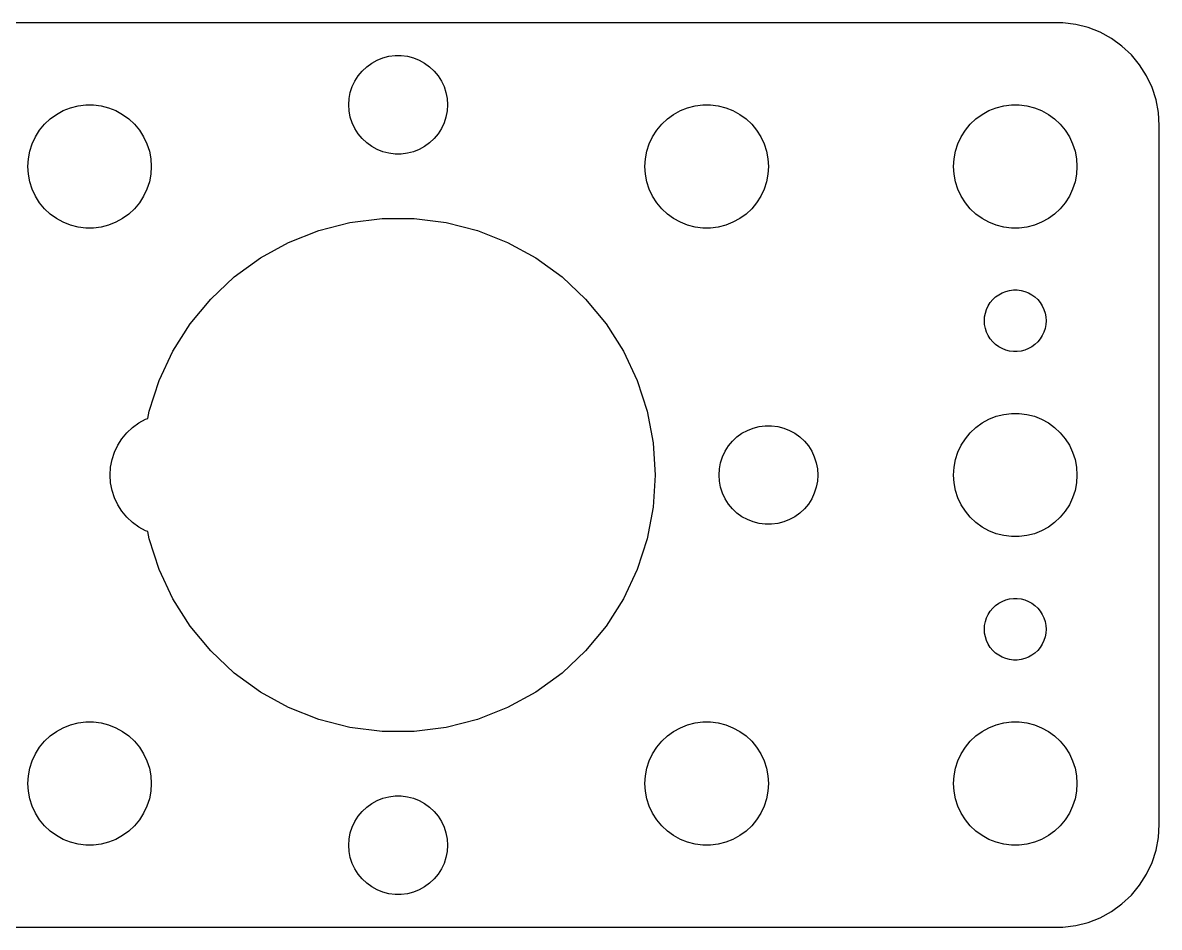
# Model space of a CAD drawing. Header units: metres. Extents: x -52 to 37, y 32 to 76.
# Drawn here: x -18.2 to 37, y 32 to 76 of the extents above; entities that cross this region are included whole.
import ezdxf

# ---------------------------------------------------------------- set-up
doc = ezdxf.new("R2010")
doc.units = ezdxf.units.M

msp = doc.modelspace()

# ---------------------------------------------------------------- linework, layer by layer
for p, q in [((32.3139, 75.9901), (-47.3139, 75.9901)), ((32.9369, 75.9114), (32.3139, 75.9901)), ((33.5451, 75.7553), (32.9369, 75.9114)), ((34.1289, 75.5241), (33.5451, 75.7553)), ((34.6791, 75.2216), (34.1289, 75.5241)), ((35.1871, 74.8526), (34.6791, 75.2216)), ((35.6448, 74.4227), (35.1871, 74.8526)), ((-1.28598, 74.0264), (-1.02187, 74.1716)), ((-1.02187, 74.1716), (-0.74164, 74.2825)), ((-0.74164, 74.2825), (-0.44971, 74.3575)), ((-0.44971, 74.3575), (-0.1507, 74.3953)), ((-0.1507, 74.3953), (0.1507, 74.3953)), ((0.1507, 74.3953), (0.44971, 74.3575)), ((0.44971, 74.3575), (0.74164, 74.2825)), ((0.74164, 74.2825), (1.02187, 74.1716)), ((1.02187, 74.1716), (1.28598, 74.0264)), ((36.0451, 73.9389), (35.6448, 74.4227)), ((-1.94164, 73.4107), (-1.74951, 73.6429)), ((-1.74951, 73.6429), (-1.52982, 73.8492)), ((-1.52982, 73.8492), (-1.28598, 74.0264)), ((1.28598, 74.0264), (1.52982, 73.8492)), ((1.52982, 73.8492), (1.74951, 73.6429)), ((1.74951, 73.6429), (1.94164, 73.4107)), ((36.3815, 73.4088), (36.0451, 73.9389)), ((-2.23146, 72.8835), (-2.10313, 73.1562)), ((-2.10313, 73.1562), (-1.94164, 73.4107)), ((1.94164, 73.4107), (2.10313, 73.1562)), ((2.10313, 73.1562), (2.23146, 72.8835)), ((36.6489, 72.8406), (36.3815, 73.4088)), ((-2.38107, 72.3008), (-2.32458, 72.5968)), ((-2.32458, 72.5968), (-2.23146, 72.8835)), ((2.23146, 72.8835), (2.32458, 72.5968)), ((2.32458, 72.5968), (2.38107, 72.3008)), ((36.8429, 72.2434), (36.6489, 72.8406)), ((-16.2773, 71.7145), (-15.927, 71.8532)), ((-15.927, 71.8532), (-15.5621, 71.9469)), ((-15.5621, 71.9469), (-15.1884, 71.9941)), ((-15.1884, 71.9941), (-14.8116, 71.9941)), ((-14.8116, 71.9941), (-14.4379, 71.9469)), ((-14.4379, 71.9469), (-14.0729, 71.8532)), ((-14.0729, 71.8532), (-13.7227, 71.7145)), ((-2.39999, 72), (-2.38107, 72.3008)), ((-2.38107, 71.6992), (-2.39999, 72)), ((2.38107, 72.3008), (2.39999, 72)), ((2.39999, 72), (2.38107, 71.6992)), ((13.7227, 71.7145), (14.0729, 71.8532)), ((14.0729, 71.8532), (14.4379, 71.9469)), ((14.4379, 71.9469), (14.8116, 71.9941)), ((14.8116, 71.9941), (15.1884, 71.9941)), ((15.1884, 71.9941), (15.5621, 71.9469)), ((15.5621, 71.9469), (15.927, 71.8532)), ((15.927, 71.8532), (16.2773, 71.7145)), ((28.7227, 71.7145), (29.0729, 71.8532)), ((29.0729, 71.8532), (29.4379, 71.9469)), ((29.4379, 71.9469), (29.8116, 71.9941)), ((29.8116, 71.9941), (30.1884, 71.9941)), ((30.1884, 71.9941), (30.5621, 71.9469)), ((30.5621, 71.9469), (30.927, 71.8532)), ((30.927, 71.8532), (31.2773, 71.7145)), ((36.9606, 71.6267), (36.8429, 72.2434)), ((-17.1869, 71.0536), (-16.9123, 71.3115)), ((-16.9123, 71.3115), (-16.6075, 71.533)), ((-16.6075, 71.533), (-16.2773, 71.7145)), ((-13.7227, 71.7145), (-13.3925, 71.533)), ((-13.3925, 71.533), (-13.0877, 71.3115)), ((-13.0877, 71.3115), (-12.8131, 71.0536)), ((-2.32458, 71.4031), (-2.38107, 71.6992)), ((-2.23146, 71.1165), (-2.32458, 71.4031)), ((2.32458, 71.4031), (2.23146, 71.1165)), ((2.38107, 71.6992), (2.32458, 71.4031)), ((12.8131, 71.0536), (13.0877, 71.3115)), ((13.0877, 71.3115), (13.3925, 71.533)), ((13.3925, 71.533), (13.7227, 71.7145)), ((16.2773, 71.7145), (16.6075, 71.533)), ((16.6075, 71.533), (16.9123, 71.3115)), ((16.9123, 71.3115), (17.1869, 71.0536)), ((27.8131, 71.0536), (28.0877, 71.3115)), ((28.0877, 71.3115), (28.3925, 71.533)), ((28.3925, 71.533), (28.7227, 71.7145)), ((31.2773, 71.7145), (31.6075, 71.533)), ((31.6075, 71.533), (31.9123, 71.3115)), ((31.9123, 71.3115), (32.1869, 71.0536)), ((37, 71), (36.9606, 71.6267)), ((-17.6289, 70.4453), (-17.427, 70.7634)), ((-17.427, 70.7634), (-17.1869, 71.0536)), ((-12.8131, 71.0536), (-12.5729, 70.7634)), ((-12.5729, 70.7634), (-12.3711, 70.4453)), ((-2.10313, 70.8438), (-2.23146, 71.1165)), ((-1.94164, 70.5893), (-2.10313, 70.8438)), ((2.10313, 70.8438), (1.94164, 70.5893)), ((2.23146, 71.1165), (2.10313, 70.8438)), ((12.3711, 70.4453), (12.5729, 70.7634)), ((12.5729, 70.7634), (12.8131, 71.0536)), ((17.1869, 71.0536), (17.427, 70.7634)), ((17.427, 70.7634), (17.6289, 70.4453)), ((27.3711, 70.4453), (27.5729, 70.7634)), ((27.5729, 70.7634), (27.8131, 71.0536)), ((32.1869, 71.0536), (32.427, 70.7634)), ((32.427, 70.7634), (32.6289, 70.4453)), ((37, 37), (37, 71)), ((-17.7893, 70.1044), (-17.6289, 70.4453)), ((-12.3711, 70.4453), (-12.2107, 70.1044)), ((-1.74951, 70.3571), (-1.94164, 70.5893)), ((-1.52982, 70.1508), (-1.74951, 70.3571)), ((1.74951, 70.3571), (1.52982, 70.1508)), ((1.94164, 70.5893), (1.74951, 70.3571)), ((12.2107, 70.1044), (12.3711, 70.4453)), ((17.6289, 70.4453), (17.7893, 70.1044)), ((27.2107, 70.1044), (27.3711, 70.4453)), ((32.6289, 70.4453), (32.7893, 70.1044)), ((-17.9763, 69.376), (-17.9057, 69.7461)), ((-17.9057, 69.7461), (-17.7893, 70.1044)), ((-12.2107, 70.1044), (-12.0942, 69.7461)), ((-12.0942, 69.7461), (-12.0237, 69.376)), ((-1.28598, 69.9736), (-1.52982, 70.1508)), ((-1.02187, 69.8284), (-1.28598, 69.9736)), ((-0.74164, 69.7175), (-1.02187, 69.8284)), ((-0.44971, 69.6425), (-0.74164, 69.7175)), ((-0.1507, 69.6047), (-0.44971, 69.6425)), ((0.44971, 69.6425), (0.1507, 69.6047)), ((0.74164, 69.7175), (0.44971, 69.6425)), ((1.02187, 69.8284), (0.74164, 69.7175)), ((1.28598, 69.9736), (1.02187, 69.8284)), ((1.52982, 70.1508), (1.28598, 69.9736)), ((12.0237, 69.376), (12.0942, 69.7461)), ((12.0942, 69.7461), (12.2107, 70.1044)), ((17.7893, 70.1044), (17.9057, 69.7461)), ((17.9057, 69.7461), (17.9763, 69.376)), ((27.0237, 69.376), (27.0942, 69.7461)), ((27.0942, 69.7461), (27.2107, 70.1044)), ((32.7893, 70.1044), (32.9057, 69.7461)), ((32.9057, 69.7461), (32.9763, 69.376)), ((-18, 69), (-17.9763, 69.376)), ((-12.0237, 69.376), (-12, 69)), ((0.1507, 69.6047), (-0.1507, 69.6047)), ((12, 69), (12.0237, 69.376)), ((17.9763, 69.376), (18, 69)), ((27, 69), (27.0237, 69.376)), ((32.9763, 69.376), (33, 69)), ((-17.9763, 68.624), (-18, 69)), ((-17.9057, 68.2539), (-17.9763, 68.624)), ((-12.0237, 68.624), (-12.0942, 68.2539)), ((-12, 69), (-12.0237, 68.624)), ((12.0237, 68.624), (12, 69)), ((12.0942, 68.2539), (12.0237, 68.624)), ((17.9763, 68.624), (17.9057, 68.2539)), ((18, 69), (17.9763, 68.624)), ((27.0237, 68.624), (27, 69)), ((27.0942, 68.2539), (27.0237, 68.624)), ((32.9763, 68.624), (32.9057, 68.2539)), ((33, 69), (32.9763, 68.624)), ((-17.7893, 67.8956), (-17.9057, 68.2539)), ((-12.0942, 68.2539), (-12.2107, 67.8956)), ((12.2107, 67.8956), (12.0942, 68.2539)), ((17.9057, 68.2539), (17.7893, 67.8956)), ((27.2107, 67.8956), (27.0942, 68.2539)), ((32.9057, 68.2539), (32.7893, 67.8956)), ((-17.6289, 67.5547), (-17.7893, 67.8956)), ((-17.427, 67.2366), (-17.6289, 67.5547)), ((-12.3711, 67.5547), (-12.5729, 67.2366)), ((-12.2107, 67.8956), (-12.3711, 67.5547)), ((12.3711, 67.5547), (12.2107, 67.8956)), ((12.5729, 67.2366), (12.3711, 67.5547)), ((17.6289, 67.5547), (17.427, 67.2366)), ((17.7893, 67.8956), (17.6289, 67.5547)), ((27.3711, 67.5547), (27.2107, 67.8956)), ((27.5729, 67.2366), (27.3711, 67.5547)), ((32.6289, 67.5547), (32.427, 67.2366)), ((32.7893, 67.8956), (32.6289, 67.5547)), ((-17.1869, 66.9464), (-17.427, 67.2366)), ((-16.9123, 66.6884), (-17.1869, 66.9464)), ((-12.8131, 66.9464), (-13.0877, 66.6884)), ((-12.5729, 67.2366), (-12.8131, 66.9464)), ((12.8131, 66.9464), (12.5729, 67.2366)), ((13.0877, 66.6884), (12.8131, 66.9464)), ((17.1869, 66.9464), (16.9123, 66.6884)), ((17.427, 67.2366), (17.1869, 66.9464)), ((27.8131, 66.9464), (27.5729, 67.2366)), ((28.0877, 66.6884), (27.8131, 66.9464)), ((32.1869, 66.9464), (31.9123, 66.6884)), ((32.427, 67.2366), (32.1869, 66.9464)), ((-16.6075, 66.467), (-16.9123, 66.6884)), ((-16.2773, 66.2855), (-16.6075, 66.467)), ((-13.3925, 66.467), (-13.7227, 66.2855)), ((-13.0877, 66.6884), (-13.3925, 66.467)), ((-2.34225, 66.2786), (-0.78487, 66.4753)), ((-0.78487, 66.4753), (0.78487, 66.4753)), ((0.78487, 66.4753), (2.34225, 66.2786)), ((13.3925, 66.467), (13.0877, 66.6884)), ((13.7227, 66.2855), (13.3925, 66.467)), ((16.6075, 66.467), (16.2773, 66.2855)), ((16.9123, 66.6884), (16.6075, 66.467)), ((28.3925, 66.467), (28.0877, 66.6884)), ((28.7227, 66.2855), (28.3925, 66.467)), ((31.6075, 66.467), (31.2773, 66.2855)), ((31.9123, 66.6884), (31.6075, 66.467)), ((-15.927, 66.1468), (-16.2773, 66.2855)), ((-15.5621, 66.0531), (-15.927, 66.1468)), ((-15.1884, 66.0059), (-15.5621, 66.0531)), ((-14.8116, 66.0059), (-15.1884, 66.0059)), ((-14.4379, 66.0531), (-14.8116, 66.0059)), ((-14.0729, 66.1468), (-14.4379, 66.0531)), ((-13.7227, 66.2855), (-14.0729, 66.1468)), ((-5.32224, 65.3103), (-3.8627, 65.8882)), ((-3.8627, 65.8882), (-2.34225, 66.2786)), ((2.34225, 66.2786), (3.8627, 65.8882)), ((3.8627, 65.8882), (5.32224, 65.3103)), ((14.0729, 66.1468), (13.7227, 66.2855)), ((14.4379, 66.0531), (14.0729, 66.1468)), ((14.8116, 66.0059), (14.4379, 66.0531)), ((15.1884, 66.0059), (14.8116, 66.0059)), ((15.5621, 66.0531), (15.1884, 66.0059)), ((15.927, 66.1468), (15.5621, 66.0531)), ((16.2773, 66.2855), (15.927, 66.1468)), ((29.0729, 66.1468), (28.7227, 66.2855)), ((29.4379, 66.0531), (29.0729, 66.1468)), ((29.8116, 66.0059), (29.4379, 66.0531)), ((30.1884, 66.0059), (29.8116, 66.0059)), ((30.5621, 66.0531), (30.1884, 66.0059)), ((30.927, 66.1468), (30.5621, 66.0531)), ((31.2773, 66.2855), (30.927, 66.1468)), ((-6.69783, 64.5541), (-5.32224, 65.3103)), ((5.32224, 65.3103), (6.69783, 64.5541)), ((-7.96779, 63.6314), (-6.69783, 64.5541)), ((6.69783, 64.5541), (7.96779, 63.6314)), ((-9.11211, 62.5568), (-7.96779, 63.6314)), ((7.96779, 63.6314), (9.11211, 62.5568)), ((29.7189, 62.9734), (29.9058, 62.997)), ((29.9058, 62.997), (30.0942, 62.997)), ((30.0942, 62.997), (30.2811, 62.9734)), ((-10.1127, 61.3473), (-9.11211, 62.5568)), ((9.11211, 62.5568), (10.1127, 61.3473)), ((28.7865, 62.3817), (28.9065, 62.5268)), ((28.9065, 62.5268), (29.0439, 62.6558)), ((29.0439, 62.6558), (29.1963, 62.7665)), ((29.1963, 62.7665), (29.3613, 62.8572)), ((29.3613, 62.8572), (29.5365, 62.9266)), ((29.5365, 62.9266), (29.7189, 62.9734)), ((30.2811, 62.9734), (30.4635, 62.9266)), ((30.4635, 62.9266), (30.6387, 62.8572)), ((30.6387, 62.8572), (30.8037, 62.7665)), ((30.8037, 62.7665), (30.9561, 62.6558)), ((30.9561, 62.6558), (31.0934, 62.5268)), ((31.0934, 62.5268), (31.2135, 62.3817)), ((28.5471, 61.873), (28.6053, 62.0522)), ((28.6053, 62.0522), (28.6855, 62.2226)), ((28.6855, 62.2226), (28.7865, 62.3817)), ((31.2135, 62.3817), (31.3145, 62.2226)), ((31.3145, 62.2226), (31.3947, 62.0522)), ((31.3947, 62.0522), (31.4529, 61.873)), ((-10.9538, 60.0219), (-10.1127, 61.3473)), ((10.1127, 61.3473), (10.9538, 60.0219)), ((28.5, 61.5), (28.5118, 61.688)), ((28.5118, 61.312), (28.5, 61.5)), ((28.5118, 61.688), (28.5471, 61.873)), ((31.4529, 61.873), (31.4882, 61.688)), ((31.4882, 61.688), (31.5, 61.5)), ((31.5, 61.5), (31.4882, 61.312)), ((28.5471, 61.127), (28.5118, 61.312)), ((28.6053, 60.9478), (28.5471, 61.127)), ((28.6855, 60.7774), (28.6053, 60.9478)), ((28.7865, 60.6183), (28.6855, 60.7774)), ((31.3145, 60.7774), (31.2135, 60.6183)), ((31.3947, 60.9478), (31.3145, 60.7774)), ((31.4529, 61.127), (31.3947, 60.9478)), ((31.4882, 61.312), (31.4529, 61.127)), ((28.9065, 60.4732), (28.7865, 60.6183)), ((29.0439, 60.3442), (28.9065, 60.4732)), ((29.1963, 60.2335), (29.0439, 60.3442)), ((29.3613, 60.1427), (29.1963, 60.2335)), ((30.8037, 60.2335), (30.6387, 60.1427)), ((30.9561, 60.3442), (30.8037, 60.2335)), ((31.0934, 60.4732), (30.9561, 60.3442)), ((31.2135, 60.6183), (31.0934, 60.4732)), ((-11.6222, 58.6015), (-10.9538, 60.0219)), ((10.9538, 60.0219), (11.6222, 58.6015)), ((29.5365, 60.0734), (29.3613, 60.1427)), ((29.7189, 60.0266), (29.5365, 60.0734)), ((29.9058, 60.0029), (29.7189, 60.0266)), ((30.0942, 60.0029), (29.9058, 60.0029)), ((30.2811, 60.0266), (30.0942, 60.0029)), ((30.4635, 60.0734), (30.2811, 60.0266)), ((30.6387, 60.1427), (30.4635, 60.0734)), ((-12.1073, 57.1086), (-11.6222, 58.6015)), ((11.6222, 58.6015), (12.1073, 57.1086)), ((-12.1747, 56.7551), (-12.1073, 57.1086)), ((12.1073, 57.1086), (12.4014, 55.5667)), ((29.0729, 56.8532), (29.4379, 56.9469)), ((29.4379, 56.9469), (29.8116, 56.9941)), ((29.8116, 56.9941), (30.1884, 56.9941)), ((30.1884, 56.9941), (30.5621, 56.9469)), ((30.5621, 56.9469), (30.927, 56.8532)), ((-12.9123, 56.3115), (-12.6075, 56.533)), ((-12.6075, 56.533), (-12.2773, 56.7145)), ((-12.2773, 56.7145), (-12.1747, 56.7551)), ((17.2583, 56.2825), (17.5503, 56.3575)), ((17.5503, 56.3575), (17.8493, 56.3953)), ((17.8493, 56.3953), (18.1507, 56.3953)), ((18.1507, 56.3953), (18.4497, 56.3575)), ((18.4497, 56.3575), (18.7416, 56.2825)), ((28.0877, 56.3115), (28.3925, 56.533)), ((28.3925, 56.533), (28.7227, 56.7145)), ((28.7227, 56.7145), (29.0729, 56.8532)), ((30.927, 56.8532), (31.2773, 56.7145)), ((31.2773, 56.7145), (31.6075, 56.533)), ((31.6075, 56.533), (31.9123, 56.3115)), ((-13.427, 55.7634), (-13.1869, 56.0536)), ((-13.1869, 56.0536), (-12.9123, 56.3115)), ((16.2505, 55.6429), (16.4702, 55.8492)), ((16.4702, 55.8492), (16.714, 56.0264)), ((16.714, 56.0264), (16.9781, 56.1716)), ((16.9781, 56.1716), (17.2583, 56.2825)), ((18.7416, 56.2825), (19.0219, 56.1716)), ((19.0219, 56.1716), (19.286, 56.0264)), ((19.286, 56.0264), (19.5298, 55.8492)), ((19.5298, 55.8492), (19.7495, 55.6429)), ((27.5729, 55.7634), (27.8131, 56.0536)), ((27.8131, 56.0536), (28.0877, 56.3115)), ((31.9123, 56.3115), (32.1869, 56.0536)), ((32.1869, 56.0536), (32.427, 55.7634)), ((-13.7893, 55.1044), (-13.6289, 55.4453)), ((-13.6289, 55.4453), (-13.427, 55.7634)), ((12.4014, 55.5667), (12.5, 54)), ((15.8969, 55.1562), (16.0583, 55.4107)), ((16.0583, 55.4107), (16.2505, 55.6429)), ((19.7495, 55.6429), (19.9416, 55.4107)), ((19.9416, 55.4107), (20.1031, 55.1562)), ((27.2107, 55.1044), (27.3711, 55.4453)), ((27.3711, 55.4453), (27.5729, 55.7634)), ((32.427, 55.7634), (32.6289, 55.4453)), ((32.6289, 55.4453), (32.7893, 55.1044)), ((-13.9763, 54.376), (-13.9057, 54.7461)), ((-13.9057, 54.7461), (-13.7893, 55.1044)), ((15.6754, 54.5968), (15.7685, 54.8835)), ((15.7685, 54.8835), (15.8969, 55.1562)), ((20.1031, 55.1562), (20.2315, 54.8835)), ((20.2315, 54.8835), (20.3246, 54.5968)), ((27.0237, 54.376), (27.0942, 54.7461)), ((27.0942, 54.7461), (27.2107, 55.1044)), ((32.7893, 55.1044), (32.9057, 54.7461)), ((32.9057, 54.7461), (32.9763, 54.376)), ((-14, 54), (-13.9763, 54.376)), ((15.6, 54), (15.6189, 54.3008)), ((15.6189, 54.3008), (15.6754, 54.5968)), ((20.3246, 54.5968), (20.3811, 54.3008)), ((20.3811, 54.3008), (20.4, 54)), ((27, 54), (27.0237, 54.376)), ((32.9763, 54.376), (33, 54)), ((-13.9763, 53.624), (-14, 54)), ((-13.9057, 53.2539), (-13.9763, 53.624)), ((12.5, 54), (12.4014, 52.4333)), ((15.6189, 53.6992), (15.6, 54)), ((15.6754, 53.4032), (15.6189, 53.6992)), ((20.3811, 53.6992), (20.3246, 53.4032)), ((20.4, 54), (20.3811, 53.6992)), ((27.0237, 53.624), (27, 54)), ((27.0942, 53.2539), (27.0237, 53.624)), ((32.9763, 53.624), (32.9057, 53.2539)), ((33, 54), (32.9763, 53.624)), ((-13.7893, 52.8956), (-13.9057, 53.2539)), ((15.7685, 53.1165), (15.6754, 53.4032)), ((15.8969, 52.8438), (15.7685, 53.1165)), ((20.2315, 53.1165), (20.1031, 52.8438)), ((20.3246, 53.4032), (20.2315, 53.1165)), ((27.2107, 52.8956), (27.0942, 53.2539)), ((32.9057, 53.2539), (32.7893, 52.8956)), ((-13.6289, 52.5547), (-13.7893, 52.8956)), ((-13.427, 52.2366), (-13.6289, 52.5547)), ((16.0583, 52.5893), (15.8969, 52.8438)), ((16.2505, 52.3571), (16.0583, 52.5893)), ((19.9416, 52.5893), (19.7495, 52.3571)), ((20.1031, 52.8438), (19.9416, 52.5893)), ((27.3711, 52.5547), (27.2107, 52.8956)), ((27.5729, 52.2366), (27.3711, 52.5547)), ((32.6289, 52.5547), (32.427, 52.2366)), ((32.7893, 52.8956), (32.6289, 52.5547)), ((-13.1869, 51.9464), (-13.427, 52.2366)), ((-12.9123, 51.6885), (-13.1869, 51.9464)), ((12.4014, 52.4333), (12.1073, 50.8914)), ((16.4702, 52.1508), (16.2505, 52.3571)), ((16.714, 51.9736), (16.4702, 52.1508)), ((16.9781, 51.8284), (16.714, 51.9736)), ((19.286, 51.9736), (19.0219, 51.8284)), ((19.5298, 52.1508), (19.286, 51.9736)), ((19.7495, 52.3571), (19.5298, 52.1508)), ((27.8131, 51.9464), (27.5729, 52.2366)), ((28.0877, 51.6885), (27.8131, 51.9464)), ((32.1869, 51.9464), (31.9123, 51.6885)), ((32.427, 52.2366), (32.1869, 51.9464)), ((-12.6075, 51.467), (-12.9123, 51.6885)), ((-12.2773, 51.2855), (-12.6075, 51.467)), ((17.2583, 51.7175), (16.9781, 51.8284)), ((17.5503, 51.6425), (17.2583, 51.7175)), ((17.8493, 51.6047), (17.5503, 51.6425)), ((18.1507, 51.6047), (17.8493, 51.6047)), ((18.4497, 51.6425), (18.1507, 51.6047)), ((18.7416, 51.7175), (18.4497, 51.6425)), ((19.0219, 51.8284), (18.7416, 51.7175)), ((28.3925, 51.467), (28.0877, 51.6885)), ((28.7227, 51.2855), (28.3925, 51.467)), ((31.6075, 51.467), (31.2773, 51.2855)), ((31.9123, 51.6885), (31.6075, 51.467)), ((-12.1747, 51.2449), (-12.2773, 51.2855)), ((-12.1073, 50.8914), (-12.1747, 51.2449)), ((-11.6222, 49.3985), (-12.1073, 50.8914)), ((12.1073, 50.8914), (11.6222, 49.3985)), ((29.0729, 51.1468), (28.7227, 51.2855)), ((29.4379, 51.0531), (29.0729, 51.1468)), ((29.8116, 51.0059), (29.4379, 51.0531)), ((30.1884, 51.0059), (29.8116, 51.0059)), ((30.5621, 51.0531), (30.1884, 51.0059)), ((30.927, 51.1468), (30.5621, 51.0531)), ((31.2773, 51.2855), (30.927, 51.1468)), ((-10.9538, 47.9781), (-11.6222, 49.3985)), ((11.6222, 49.3985), (10.9538, 47.9781)), ((-10.1127, 46.6527), (-10.9538, 47.9781)), ((10.9538, 47.9781), (10.1127, 46.6527)), ((28.7865, 47.3817), (28.9065, 47.5268)), ((28.9065, 47.5268), (29.0439, 47.6558)), ((29.0439, 47.6558), (29.1963, 47.7665)), ((29.1963, 47.7665), (29.3613, 47.8573)), ((29.3613, 47.8573), (29.5365, 47.9266)), ((29.5365, 47.9266), (29.7189, 47.9734)), ((29.7189, 47.9734), (29.9058, 47.9971)), ((29.9058, 47.9971), (30.0942, 47.9971)), ((30.0942, 47.9971), (30.2811, 47.9734)), ((30.2811, 47.9734), (30.4635, 47.9266)), ((30.4635, 47.9266), (30.6387, 47.8573)), ((30.6387, 47.8573), (30.8037, 47.7665)), ((30.8037, 47.7665), (30.9561, 47.6558)), ((30.9561, 47.6558), (31.0934, 47.5268)), ((31.0934, 47.5268), (31.2135, 47.3817)), ((28.5471, 46.873), (28.6053, 47.0522)), ((28.6053, 47.0522), (28.6855, 47.2226)), ((28.6855, 47.2226), (28.7865, 47.3817)), ((31.2135, 47.3817), (31.3145, 47.2226)), ((31.3145, 47.2226), (31.3947, 47.0522)), ((31.3947, 47.0522), (31.4529, 46.873)), ((-9.11211, 45.4432), (-10.1127, 46.6527)), ((10.1127, 46.6527), (9.11211, 45.4432)), ((28.5, 46.5), (28.5118, 46.688)), ((28.5118, 46.312), (28.5, 46.5)), ((28.5118, 46.688), (28.5471, 46.873)), ((31.4529, 46.873), (31.4882, 46.688)), ((31.4882, 46.688), (31.5, 46.5)), ((31.5, 46.5), (31.4882, 46.312)), ((28.5471, 46.127), (28.5118, 46.312)), ((28.6053, 45.9478), (28.5471, 46.127)), ((28.6855, 45.7774), (28.6053, 45.9478)), ((31.3947, 45.9478), (31.3145, 45.7774)), ((31.4529, 46.127), (31.3947, 45.9478)), ((31.4882, 46.312), (31.4529, 46.127)), ((-7.96779, 44.3686), (-9.11211, 45.4432)), ((9.11211, 45.4432), (7.96779, 44.3686)), ((28.7865, 45.6183), (28.6855, 45.7774)), ((28.9065, 45.4732), (28.7865, 45.6183)), ((29.0439, 45.3442), (28.9065, 45.4732)), ((29.1963, 45.2335), (29.0439, 45.3442)), ((30.9561, 45.3442), (30.8037, 45.2335)), ((31.0934, 45.4732), (30.9561, 45.3442)), ((31.2135, 45.6183), (31.0934, 45.4732)), ((31.3145, 45.7774), (31.2135, 45.6183)), ((29.3613, 45.1428), (29.1963, 45.2335)), ((29.5365, 45.0734), (29.3613, 45.1428)), ((29.7189, 45.0266), (29.5365, 45.0734)), ((29.9058, 45.003), (29.7189, 45.0266)), ((30.0942, 45.003), (29.9058, 45.003)), ((30.2811, 45.0266), (30.0942, 45.003)), ((30.4635, 45.0734), (30.2811, 45.0266)), ((30.6387, 45.1428), (30.4635, 45.0734)), ((30.8037, 45.2335), (30.6387, 45.1428)), ((-6.69783, 43.4459), (-7.96779, 44.3686)), ((7.96779, 44.3686), (6.69783, 43.4459)), ((-5.32224, 42.6897), (-6.69783, 43.4459)), ((6.69783, 43.4459), (5.32224, 42.6897)), ((-3.8627, 42.1118), (-5.32224, 42.6897)), ((5.32224, 42.6897), (3.8627, 42.1118)), ((-15.5621, 41.9469), (-15.1884, 41.9941)), ((-15.1884, 41.9941), (-14.8116, 41.9941)), ((-14.8116, 41.9941), (-14.4379, 41.9469)), ((-2.34225, 41.7214), (-3.8627, 42.1118)), ((3.8627, 42.1118), (2.34225, 41.7214)), ((14.4379, 41.9469), (14.8116, 41.9941)), ((14.8116, 41.9941), (15.1884, 41.9941)), ((15.1884, 41.9941), (15.5621, 41.9469)), ((29.4379, 41.9469), (29.8116, 41.9941)), ((29.8116, 41.9941), (30.1884, 41.9941)), ((30.1884, 41.9941), (30.5621, 41.9469)), ((-16.9123, 41.3116), (-16.6075, 41.533)), ((-16.6075, 41.533), (-16.2773, 41.7145)), ((-16.2773, 41.7145), (-15.927, 41.8532)), ((-15.927, 41.8532), (-15.5621, 41.9469)), ((-14.4379, 41.9469), (-14.0729, 41.8532)), ((-14.0729, 41.8532), (-13.7227, 41.7145)), ((-13.7227, 41.7145), (-13.3925, 41.533)), ((-13.3925, 41.533), (-13.0877, 41.3116)), ((-0.78487, 41.5247), (-2.34225, 41.7214)), ((0.78487, 41.5247), (-0.78487, 41.5247)), ((2.34225, 41.7214), (0.78487, 41.5247)), ((13.0877, 41.3116), (13.3925, 41.533)), ((13.3925, 41.533), (13.7227, 41.7145)), ((13.7227, 41.7145), (14.0729, 41.8532)), ((14.0729, 41.8532), (14.4379, 41.9469)), ((15.5621, 41.9469), (15.927, 41.8532)), ((15.927, 41.8532), (16.2773, 41.7145)), ((16.2773, 41.7145), (16.6075, 41.533)), ((16.6075, 41.533), (16.9123, 41.3116)), ((28.0877, 41.3116), (28.3925, 41.533)), ((28.3925, 41.533), (28.7227, 41.7145)), ((28.7227, 41.7145), (29.0729, 41.8532)), ((29.0729, 41.8532), (29.4379, 41.9469)), ((30.5621, 41.9469), (30.927, 41.8532)), ((30.927, 41.8532), (31.2773, 41.7145)), ((31.2773, 41.7145), (31.6075, 41.533)), ((31.6075, 41.533), (31.9123, 41.3116)), ((-17.427, 40.7634), (-17.1869, 41.0536)), ((-17.1869, 41.0536), (-16.9123, 41.3116)), ((-13.0877, 41.3116), (-12.8131, 41.0536)), ((-12.8131, 41.0536), (-12.5729, 40.7634)), ((12.5729, 40.7634), (12.8131, 41.0536)), ((12.8131, 41.0536), (13.0877, 41.3116)), ((16.9123, 41.3116), (17.1869, 41.0536)), ((17.1869, 41.0536), (17.427, 40.7634)), ((27.5729, 40.7634), (27.8131, 41.0536)), ((27.8131, 41.0536), (28.0877, 41.3116)), ((31.9123, 41.3116), (32.1869, 41.0536)), ((32.1869, 41.0536), (32.427, 40.7634)), ((-17.7893, 40.1044), (-17.6289, 40.4453)), ((-17.6289, 40.4453), (-17.427, 40.7634)), ((-12.5729, 40.7634), (-12.3711, 40.4453)), ((-12.3711, 40.4453), (-12.2107, 40.1044)), ((12.2107, 40.1044), (12.3711, 40.4453)), ((12.3711, 40.4453), (12.5729, 40.7634)), ((17.427, 40.7634), (17.6289, 40.4453)), ((17.6289, 40.4453), (17.7893, 40.1044)), ((27.2107, 40.1044), (27.3711, 40.4453)), ((27.3711, 40.4453), (27.5729, 40.7634)), ((32.427, 40.7634), (32.6289, 40.4453)), ((32.6289, 40.4453), (32.7893, 40.1044)), ((-17.9057, 39.7461), (-17.7893, 40.1044)), ((-12.2107, 40.1044), (-12.0942, 39.7461)), ((12.0942, 39.7461), (12.2107, 40.1044)), ((17.7893, 40.1044), (17.9057, 39.7461)), ((27.0942, 39.7461), (27.2107, 40.1044)), ((32.7893, 40.1044), (32.9057, 39.7461)), ((-18, 39), (-17.9763, 39.376)), ((-17.9763, 39.376), (-17.9057, 39.7461)), ((-12.0942, 39.7461), (-12.0237, 39.376)), ((-12.0237, 39.376), (-12, 39)), ((12, 39), (12.0237, 39.376)), ((12.0237, 39.376), (12.0942, 39.7461)), ((17.9057, 39.7461), (17.9763, 39.376)), ((17.9763, 39.376), (18, 39)), ((27, 39), (27.0237, 39.376)), ((27.0237, 39.376), (27.0942, 39.7461)), ((32.9057, 39.7461), (32.9763, 39.376)), ((32.9763, 39.376), (33, 39)), ((-17.9763, 38.624), (-18, 39)), ((-12, 39), (-12.0237, 38.624)), ((12.0237, 38.624), (12, 39)), ((18, 39), (17.9763, 38.624)), ((27.0237, 38.624), (27, 39)), ((33, 39), (32.9763, 38.624)), ((-17.9057, 38.2539), (-17.9763, 38.624)), ((-17.7893, 37.8956), (-17.9057, 38.2539)), ((-12.0942, 38.2539), (-12.2107, 37.8956)), ((-12.0237, 38.624), (-12.0942, 38.2539)), ((-1.28598, 38.0264), (-1.02187, 38.1716)), ((-1.02187, 38.1716), (-0.74164, 38.2825)), ((-0.74164, 38.2825), (-0.44971, 38.3575)), ((-0.44971, 38.3575), (-0.1507, 38.3953)), ((-0.1507, 38.3953), (0.1507, 38.3953)), ((0.1507, 38.3953), (0.44971, 38.3575)), ((0.44971, 38.3575), (0.74164, 38.2825)), ((0.74164, 38.2825), (1.02187, 38.1716)), ((1.02187, 38.1716), (1.28598, 38.0264)), ((12.0942, 38.2539), (12.0237, 38.624)), ((12.2107, 37.8956), (12.0942, 38.2539)), ((17.9057, 38.2539), (17.7893, 37.8956)), ((17.9763, 38.624), (17.9057, 38.2539)), ((27.0942, 38.2539), (27.0237, 38.624)), ((27.2107, 37.8956), (27.0942, 38.2539)), ((32.9057, 38.2539), (32.7893, 37.8956)), ((32.9763, 38.624), (32.9057, 38.2539)), ((-17.6289, 37.5547), (-17.7893, 37.8956)), ((-12.2107, 37.8956), (-12.3711, 37.5547)), ((-1.94164, 37.4107), (-1.74951, 37.6429)), ((-1.74951, 37.6429), (-1.52982, 37.8492)), ((-1.52982, 37.8492), (-1.28598, 38.0264)), ((1.28598, 38.0264), (1.52982, 37.8492)), ((1.52982, 37.8492), (1.74951, 37.6429)), ((1.74951, 37.6429), (1.94164, 37.4107)), ((12.3711, 37.5547), (12.2107, 37.8956)), ((17.7893, 37.8956), (17.6289, 37.5547)), ((27.3711, 37.5547), (27.2107, 37.8956)), ((32.7893, 37.8956), (32.6289, 37.5547)), ((-17.427, 37.2366), (-17.6289, 37.5547)), ((-17.1869, 36.9464), (-17.427, 37.2366)), ((-12.5729, 37.2366), (-12.8131, 36.9464)), ((-12.3711, 37.5547), (-12.5729, 37.2366)), ((-2.23146, 36.8835), (-2.10313, 37.1562)), ((-2.10313, 37.1562), (-1.94164, 37.4107)), ((1.94164, 37.4107), (2.10313, 37.1562)), ((2.10313, 37.1562), (2.23146, 36.8835)), ((12.5729, 37.2366), (12.3711, 37.5547)), ((12.8131, 36.9464), (12.5729, 37.2366)), ((17.427, 37.2366), (17.1869, 36.9464)), ((17.6289, 37.5547), (17.427, 37.2366)), ((27.5729, 37.2366), (27.3711, 37.5547)), ((27.8131, 36.9464), (27.5729, 37.2366)), ((32.427, 37.2366), (32.1869, 36.9464)), ((32.6289, 37.5547), (32.427, 37.2366)), ((-16.9123, 36.6885), (-17.1869, 36.9464)), ((-16.6075, 36.467), (-16.9123, 36.6885)), ((-16.2773, 36.2855), (-16.6075, 36.467)), ((-13.3925, 36.467), (-13.7227, 36.2855)), ((-13.0877, 36.6885), (-13.3925, 36.467)), ((-12.8131, 36.9464), (-13.0877, 36.6885)), ((-2.38107, 36.3008), (-2.32458, 36.5969)), ((-2.32458, 36.5969), (-2.23146, 36.8835)), ((2.23146, 36.8835), (2.32458, 36.5969)), ((2.32458, 36.5969), (2.38107, 36.3008)), ((13.0877, 36.6885), (12.8131, 36.9464)), ((13.3925, 36.467), (13.0877, 36.6885)), ((13.7227, 36.2855), (13.3925, 36.467)), ((16.6075, 36.467), (16.2773, 36.2855)), ((16.9123, 36.6885), (16.6075, 36.467)), ((17.1869, 36.9464), (16.9123, 36.6885)), ((28.0877, 36.6885), (27.8131, 36.9464)), ((28.3925, 36.467), (28.0877, 36.6885)), ((28.7227, 36.2855), (28.3925, 36.467)), ((31.6075, 36.467), (31.2773, 36.2855)), ((31.9123, 36.6885), (31.6075, 36.467)), ((32.1869, 36.9464), (31.9123, 36.6885)), ((36.9606, 36.3733), (37, 37)), ((-15.927, 36.1468), (-16.2773, 36.2855)), ((-15.5621, 36.0531), (-15.927, 36.1468)), ((-15.1884, 36.0059), (-15.5621, 36.0531)), ((-14.8116, 36.0059), (-15.1884, 36.0059)), ((-14.4379, 36.0531), (-14.8116, 36.0059)), ((-14.0729, 36.1468), (-14.4379, 36.0531)), ((-13.7227, 36.2855), (-14.0729, 36.1468)), ((-2.39999, 36), (-2.38107, 36.3008)), ((-2.38107, 35.6992), (-2.39999, 36)), ((2.38107, 36.3008), (2.39999, 36)), ((2.39999, 36), (2.38107, 35.6992)), ((14.0729, 36.1468), (13.7227, 36.2855)), ((14.4379, 36.0531), (14.0729, 36.1468)), ((14.8116, 36.0059), (14.4379, 36.0531)), ((15.1884, 36.0059), (14.8116, 36.0059)), ((15.5621, 36.0531), (15.1884, 36.0059)), ((15.927, 36.1468), (15.5621, 36.0531)), ((16.2773, 36.2855), (15.927, 36.1468)), ((29.0729, 36.1468), (28.7227, 36.2855)), ((29.4379, 36.0531), (29.0729, 36.1468)), ((29.8116, 36.0059), (29.4379, 36.0531)), ((30.1884, 36.0059), (29.8116, 36.0059)), ((30.5621, 36.0531), (30.1884, 36.0059)), ((30.927, 36.1468), (30.5621, 36.0531)), ((31.2773, 36.2855), (30.927, 36.1468)), ((36.8429, 35.7566), (36.9606, 36.3733)), ((-2.32458, 35.4032), (-2.38107, 35.6992)), ((-2.23146, 35.1165), (-2.32458, 35.4032)), ((2.32458, 35.4032), (2.23146, 35.1165)), ((2.38107, 35.6992), (2.32458, 35.4032)), ((36.6489, 35.1594), (36.8429, 35.7566)), ((-2.10313, 34.8438), (-2.23146, 35.1165)), ((-1.94164, 34.5893), (-2.10313, 34.8438)), ((2.10313, 34.8438), (1.94164, 34.5893)), ((2.23146, 35.1165), (2.10313, 34.8438)), ((36.3815, 34.5912), (36.6489, 35.1594)), ((-1.74951, 34.3571), (-1.94164, 34.5893)), ((-1.52982, 34.1508), (-1.74951, 34.3571)), ((1.74951, 34.3571), (1.52982, 34.1508)), ((1.94164, 34.5893), (1.74951, 34.3571)), ((36.0451, 34.0611), (36.3815, 34.5912)), ((-1.28598, 33.9736), (-1.52982, 34.1508)), ((-1.02187, 33.8284), (-1.28598, 33.9736)), ((-0.74164, 33.7175), (-1.02187, 33.8284)), ((-0.44971, 33.6425), (-0.74164, 33.7175)), ((0.74164, 33.7175), (0.44971, 33.6425)), ((1.02187, 33.8284), (0.74164, 33.7175)), ((1.28598, 33.9736), (1.02187, 33.8284)), ((1.52982, 34.1508), (1.28598, 33.9736)), ((35.6448, 33.5773), (36.0451, 34.0611)), ((-0.1507, 33.6047), (-0.44971, 33.6425)), ((0.1507, 33.6047), (-0.1507, 33.6047)), ((0.44971, 33.6425), (0.1507, 33.6047)), ((35.1871, 33.1474), (35.6448, 33.5773)), ((34.1289, 32.4759), (34.6791, 32.7784)), ((34.6791, 32.7784), (35.1871, 33.1474)), ((32.3139, 32.0099), (32.9369, 32.0886)), ((32.9369, 32.0886), (33.5451, 32.2447)), ((33.5451, 32.2447), (34.1289, 32.4759)), ((-47.3139, 32.0099), (32.3139, 32.0099))]:
    msp.add_line(p, q)

doc.saveas('drawing.dxf')
